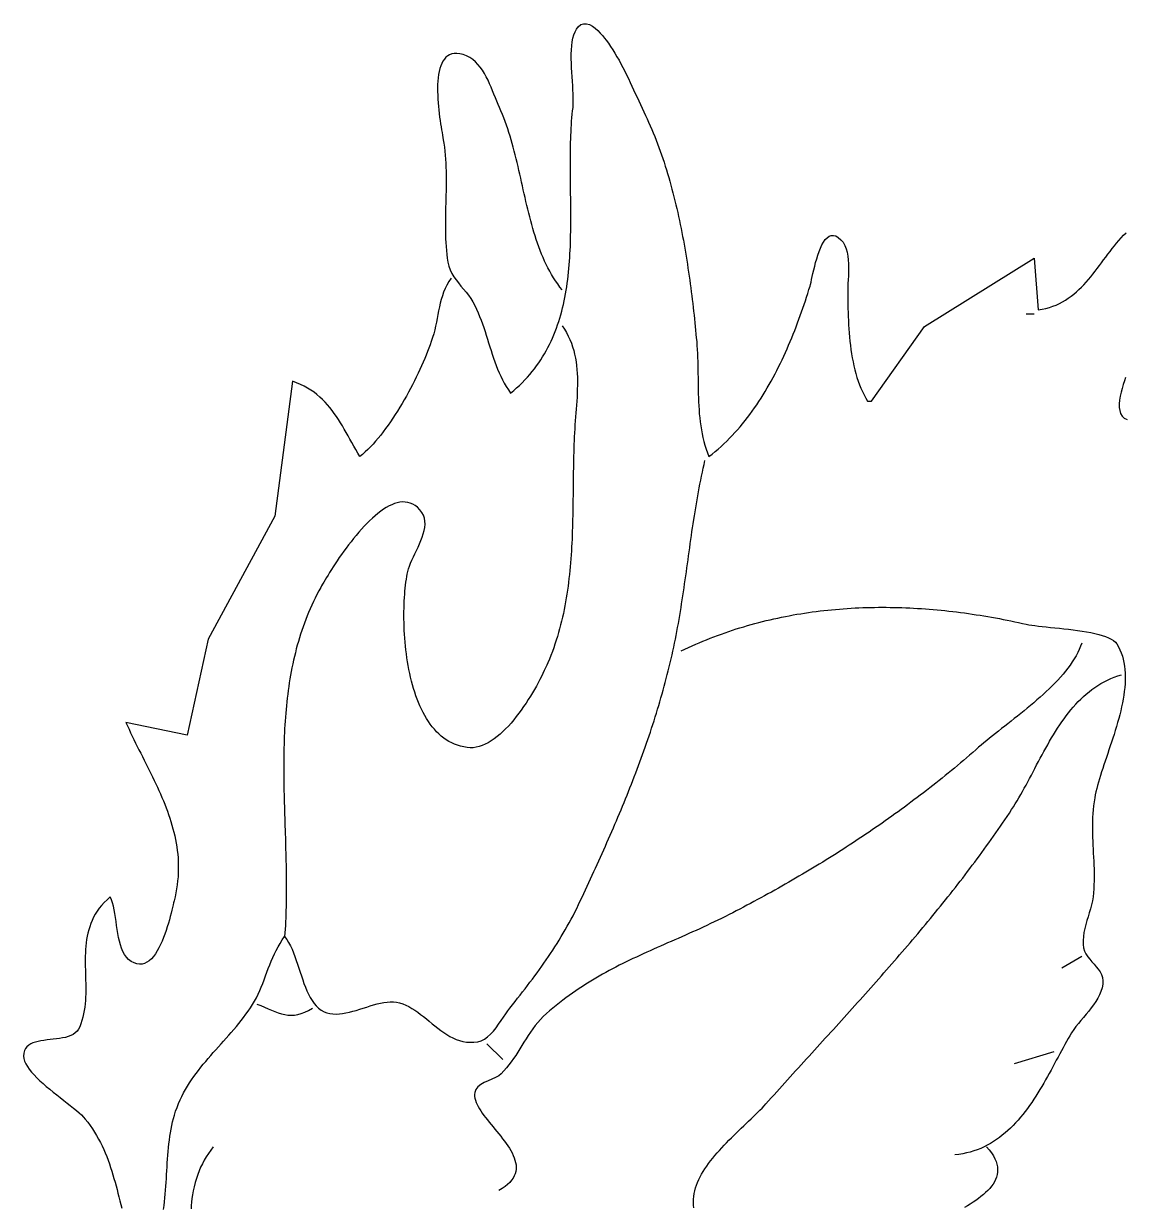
# Model space of a CAD drawing. Header units: millimetres. Extents: x 38 to 1443, y 33 to 1224.
# Drawn here: x 84.7 to 362.5, y 834.2 to 1132.3 of the extents above; entities that cross this region are included whole.
import ezdxf

# ---------------------------------------------------------------- set-up
doc = ezdxf.new("R2010")
doc.units = ezdxf.units.MM
doc.layers.add('0_0_0', color=3, linetype='Continuous')

msp = doc.modelspace()

# ---------------------------------------------------------------- linework, layer by layer
at = {"layer": '0_0_0'}
for points in [[(220.52, 1065.2), (219.94, 1065.95), (219.38, 1066.72), (218.85, 1067.51), (218.34, 1068.3), (217.85, 1069.12), (217.38, 1069.94), (216.93, 1070.78), (216.5, 1071.64), (216.09, 1072.5), (215.7, 1073.37), (215.32, 1074.26), (214.96, 1075.16), (214.62, 1076.06), (214.29, 1076.98), (213.98, 1077.9), (213.67, 1078.84), (213.38, 1079.78), (213.1, 1080.72), (212.83, 1081.67), (212.57, 1082.63), (212.32, 1083.6), (212.07, 1084.56), (211.83, 1085.54), (211.6, 1086.51), (211.37, 1087.49), (211.14, 1088.47), (210.92, 1089.45), (210.7, 1090.44), (210.48, 1091.42), (210.27, 1092.4), (210.05, 1093.39), (209.83, 1094.37), (209.61, 1095.35), (209.39, 1096.33), (209.16, 1097.3), (208.92, 1098.27), (208.69, 1099.24), (208.44, 1100.21), (208.19, 1101.16), (207.93, 1102.12), (207.66, 1103.06), (207.38, 1104), (207.09, 1104.93), (206.79, 1105.86), (206.48, 1106.77), (206.15, 1107.68), (205.81, 1108.58), (205.45, 1109.46), (205.08, 1110.34), (204.69, 1111.2), (204.35, 1111.98), (204, 1112.8), (203.66, 1113.65), (203.32, 1114.52), (202.97, 1115.41), (202.6, 1116.31), (202.22, 1117.2), (201.81, 1118.09), (201.37, 1118.96), (200.91, 1119.8), (200.41, 1120.6), (199.87, 1121.36), (199.28, 1122.07), (198.64, 1122.72), (197.95, 1123.3), (197.21, 1123.8), (196.39, 1124.22), (195.51, 1124.54), (194.71, 1124.73), (193.98, 1124.82), (193.31, 1124.8), (192.69, 1124.69), (192.14, 1124.5), (191.64, 1124.21), (191.19, 1123.85), (190.8, 1123.41), (190.45, 1122.9), (190.15, 1122.33), (189.89, 1121.71), (189.67, 1121.02), (189.49, 1120.29), (189.35, 1119.52), (189.24, 1118.71), (189.16, 1117.87), (189.11, 1117), (189.09, 1116.1), (189.1, 1115.19), (189.12, 1114.27), (189.17, 1113.34), (189.24, 1112.41), (189.31, 1111.49), (189.41, 1110.57), (189.51, 1109.67), (189.62, 1108.79), (189.74, 1107.93), (189.86, 1107.11), (189.98, 1106.32), (190.1, 1105.56), (190.21, 1104.86), (190.32, 1104.2), (190.43, 1103.61), (190.52, 1103.07), (190.6, 1102.6), (190.66, 1102.2), (190.8, 1101.19), (190.92, 1100.19), (191.01, 1099.18), (191.09, 1098.17), (191.15, 1097.16), (191.2, 1096.15), (191.23, 1095.15), (191.25, 1094.14), (191.25, 1093.13), (191.25, 1092.12), (191.24, 1091.11), (191.23, 1090.11), (191.2, 1089.1), (191.18, 1088.1), (191.15, 1087.09), (191.13, 1086.09), (191.1, 1085.09), (191.08, 1084.09), (191.07, 1083.09), (191.06, 1082.09), (191.06, 1081.09), (191.07, 1080.1), (191.09, 1079.1), (191.12, 1078.11), (191.17, 1077.13), (191.23, 1076.14), (191.31, 1075.15), (191.41, 1074.17), (191.53, 1073.19), (191.67, 1072.22), (191.9, 1071.21), (192.24, 1070.27), (192.67, 1069.39), (193.18, 1068.55), (193.74, 1067.75), (194.36, 1066.97), (194.99, 1066.2), (195.64, 1065.44), (196.28, 1064.67), (196.9, 1063.87), (197.48, 1063.05), (197.99, 1062.19), (198.46, 1061.29), (198.9, 1060.38), (199.31, 1059.46), (199.7, 1058.53), (200.06, 1057.59), (200.41, 1056.65), (200.74, 1055.7), (201.06, 1054.74), (201.37, 1053.78), (201.67, 1052.82), (201.97, 1051.86), (202.27, 1050.9), (202.57, 1049.95), (202.88, 1048.99), (203.2, 1048.05), (203.52, 1047.11), (203.87, 1046.18), (204.23, 1045.26), (204.61, 1044.35), (205.02, 1043.45), (205.46, 1042.57), (205.92, 1041.7), (206.42, 1040.85), (206.95, 1040.01), (207.52, 1039.2), (208.29, 1039.84), (209.03, 1040.49), (209.74, 1041.15), (210.43, 1041.83), (211.09, 1042.51), (211.73, 1043.2), (212.35, 1043.91), (212.94, 1044.62), (213.51, 1045.35), (214.06, 1046.08), (214.59, 1046.82), (215.09, 1047.57), (215.58, 1048.34), (216.04, 1049.11), (216.48, 1049.89), (216.91, 1050.67), (217.31, 1051.47), (217.7, 1052.27), (218.06, 1053.08), (218.41, 1053.9), (218.74, 1054.73), (219.06, 1055.56), (219.35, 1056.4), (219.63, 1057.25), (219.9, 1058.1), (220.15, 1058.96), (220.39, 1059.82), (220.61, 1060.69), (220.81, 1061.57), (221.01, 1062.45), (221.19, 1063.34), (221.35, 1064.23), (221.51, 1065.13), (221.65, 1066.03), (221.78, 1066.93), (221.9, 1067.84), (222.01, 1068.76), (222.11, 1069.67), (222.2, 1070.59), (222.29, 1071.52), (222.36, 1072.44), (222.42, 1073.37), (222.48, 1074.3), (222.53, 1075.24), (222.57, 1076.17), (222.6, 1077.11), (222.63, 1078.05), (222.65, 1078.99), (222.67, 1079.93), (222.69, 1080.88), (222.69, 1081.82), (222.7, 1082.77), (222.7, 1083.71), (222.7, 1084.66), (222.69, 1085.6), (222.68, 1086.55), (222.68, 1087.5), (222.67, 1088.44), (222.65, 1089.38), (222.64, 1090.33), (222.63, 1091.27), (222.62, 1092.21), (222.61, 1093.14), (222.6, 1094.08), (222.59, 1095.01), (222.59, 1095.94), (222.58, 1096.87), (222.58, 1097.8), (222.59, 1098.72), (222.59, 1099.64), (222.6, 1100.56), (222.62, 1101.47), (222.64, 1102.38), (222.67, 1103.28), (222.7, 1104.18), (222.74, 1105.08), (222.79, 1105.97), (222.84, 1106.85), (222.9, 1107.73), (222.97, 1108.61), (223.05, 1109.48), (223.14, 1110.34), (223.24, 1111.2), (223.3, 1111.94), (223.32, 1112.76), (223.32, 1113.65), (223.28, 1114.61), (223.23, 1115.63), (223.16, 1116.7), (223.09, 1117.8), (223.01, 1118.92), (222.94, 1120.07), (222.88, 1121.22), (222.83, 1122.37), (222.81, 1123.5), (222.81, 1124.62), (222.85, 1125.7), (222.92, 1126.74), (223.05, 1127.72), (223.22, 1128.65), (223.45, 1129.5), (223.75, 1130.28), (224.11, 1130.96), (224.55, 1131.54), (225.22, 1132.09), (225.92, 1132.33), (226.65, 1132.33), (227.39, 1132.11), (228.12, 1131.72), (228.83, 1131.21), (229.5, 1130.6), (230.13, 1129.96), (230.7, 1129.31), (231.19, 1128.7), (231.59, 1128.18), (232.17, 1127.38), (232.73, 1126.56), (233.28, 1125.72), (233.81, 1124.86), (234.33, 1123.98), (234.84, 1123.09), (235.33, 1122.19), (235.81, 1121.27), (236.28, 1120.35), (236.74, 1119.42), (237.2, 1118.48), (237.64, 1117.54), (238.08, 1116.6), (238.52, 1115.65), (238.95, 1114.71), (239.38, 1113.78), (239.8, 1112.84), (240.22, 1111.92), (240.65, 1111), (241.07, 1110.09), (241.5, 1109.2), (241.91, 1108.33), (242.31, 1107.46), (242.7, 1106.58), (243.09, 1105.69), (243.46, 1104.79), (243.83, 1103.89), (244.19, 1102.98), (244.54, 1102.06), (244.89, 1101.14), (245.23, 1100.21), (245.55, 1099.27), (245.88, 1098.33), (246.19, 1097.39), (246.49, 1096.44), (246.79, 1095.48), (247.09, 1094.52), (247.37, 1093.56), (247.65, 1092.59), (247.92, 1091.61), (248.18, 1090.64), (248.44, 1089.66), (248.69, 1088.67), (248.94, 1087.69), (249.18, 1086.7), (249.41, 1085.71), (249.63, 1084.72), (249.85, 1083.72), (250.07, 1082.72), (250.28, 1081.72), (250.48, 1080.72), (250.68, 1079.72), (250.87, 1078.72), (251.06, 1077.72), (251.24, 1076.72), (251.42, 1075.71), (251.59, 1074.71), (251.75, 1073.71), (251.92, 1072.7), (252.07, 1071.7), (252.23, 1070.7), (252.38, 1069.7), (252.52, 1068.71), (252.66, 1067.71), (252.8, 1066.72), (252.93, 1065.72), (253.06, 1064.73), (253.18, 1063.75), (253.3, 1062.76), (253.42, 1061.78), (253.53, 1060.81), (253.64, 1059.83), (253.75, 1058.86), (253.85, 1057.9), (253.95, 1056.94), (254.05, 1055.98), (254.15, 1055.03), (254.24, 1054.08), (254.33, 1053.14), (254.42, 1052.2), (254.5, 1051.21), (254.57, 1050.22), (254.62, 1049.22), (254.67, 1048.21), (254.7, 1047.2), (254.72, 1046.19), (254.74, 1045.17), (254.75, 1044.15), (254.77, 1043.13), (254.78, 1042.11), (254.79, 1041.08), (254.81, 1040.06), (254.83, 1039.04), (254.86, 1038.01), (254.9, 1036.99), (254.95, 1035.98), (255.02, 1034.96), (255.09, 1033.95), (255.19, 1032.94), (255.31, 1031.93), (255.44, 1030.94), (255.6, 1029.94), (255.79, 1028.96), (256, 1027.98), (256.24, 1027), (256.51, 1026.04), (256.81, 1025.08), (257.15, 1024.14), (257.52, 1023.2), (258.3, 1023.82), (259.07, 1024.45), (259.82, 1025.09), (260.56, 1025.75), (261.29, 1026.42), (262, 1027.11), (262.7, 1027.81), (263.38, 1028.52), (264.06, 1029.24), (264.72, 1029.98), (265.37, 1030.73), (266, 1031.49), (266.62, 1032.26), (267.24, 1033.04), (267.84, 1033.84), (268.42, 1034.64), (269, 1035.45), (269.56, 1036.27), (270.12, 1037.1), (270.66, 1037.94), (271.19, 1038.79), (271.72, 1039.64), (272.23, 1040.51), (272.73, 1041.38), (273.22, 1042.25), (273.7, 1043.13), (274.17, 1044.02), (274.63, 1044.92), (275.08, 1045.82), (275.53, 1046.72), (275.96, 1047.63), (276.39, 1048.54), (276.8, 1049.46), (277.21, 1050.38), (277.61, 1051.3), (278, 1052.23), (278.39, 1053.16), (278.76, 1054.09), (279.13, 1055.02), (279.49, 1055.95), (279.84, 1056.89), (280.19, 1057.82), (280.53, 1058.76), (280.86, 1059.69), (281.19, 1060.63), (281.51, 1061.56), (281.82, 1062.49), (282.13, 1063.42), (282.43, 1064.35), (282.73, 1065.28), (283.02, 1066.2), (283.13, 1066.62), (283.26, 1067.16), (283.41, 1067.82), (283.57, 1068.56), (283.75, 1069.39), (283.95, 1070.27), (284.18, 1071.19), (284.42, 1072.13), (284.69, 1073.08), (284.98, 1074.01), (285.3, 1074.92), (285.64, 1075.77), (286.01, 1076.57), (286.41, 1077.28), (286.85, 1077.89), (287.31, 1078.38), (287.8, 1078.73), (288.33, 1078.93), (288.9, 1078.97), (289.5, 1078.81), (290.13, 1078.45), (290.78, 1077.88), (291.32, 1077.21), (291.75, 1076.45), (292.08, 1075.61), (292.33, 1074.71), (292.51, 1073.76), (292.62, 1072.77), (292.69, 1071.76), (292.71, 1070.74), (292.69, 1069.73), (292.66, 1068.73), (292.62, 1067.77), (292.57, 1066.85), (292.54, 1065.99), (292.52, 1065.2), (292.53, 1064.31), (292.53, 1063.39), (292.54, 1062.45), (292.55, 1061.49), (292.57, 1060.51), (292.6, 1059.51), (292.63, 1058.5), (292.68, 1057.48), (292.73, 1056.45), (292.79, 1055.41), (292.87, 1054.37), (292.96, 1053.32), (293.07, 1052.27), (293.19, 1051.22), (293.32, 1050.18), (293.48, 1049.14), (293.65, 1048.11), (293.84, 1047.09), (294.05, 1046.09), (294.29, 1045.1), (294.54, 1044.12), (294.82, 1043.17), (295.13, 1042.23), (295.46, 1041.32), (295.81, 1040.44), (296.2, 1039.58), (296.61, 1038.75), (297.05, 1037.96), (297.52, 1037.2), (298.52, 1037.2), (311.9, 1055.98), (339.52, 1073.2), (340.52, 1060.2), (341.5, 1060.35), (342.44, 1060.55), (343.35, 1060.79), (344.22, 1061.08), (345.06, 1061.41), (345.87, 1061.78), (346.65, 1062.19), (347.4, 1062.63), (348.12, 1063.1), (348.83, 1063.61), (349.5, 1064.14), (350.16, 1064.71), (350.8, 1065.29), (351.42, 1065.9), (352.03, 1066.53), (352.62, 1067.18), (353.2, 1067.85), (353.76, 1068.53), (354.32, 1069.22), (354.87, 1069.92), (355.42, 1070.63), (355.95, 1071.34), (356.49, 1072.06), (357.03, 1072.78), (357.56, 1073.5), (358.1, 1074.22), (358.64, 1074.93), (359.19, 1075.63), (359.74, 1076.33), (360.3, 1077.01), (360.87, 1077.69), (361.46, 1078.34), (362.06, 1078.98), (362.67, 1079.6)], [(192.52, 1068.2), (191.94, 1067.33), (191.44, 1066.45), (191, 1065.56), (190.63, 1064.65), (190.3, 1063.73), (190.02, 1062.81), (189.77, 1061.87), (189.55, 1060.92), (189.35, 1059.97), (189.16, 1059.01), (188.98, 1058.05), (188.79, 1057.08), (188.59, 1056.11), (188.38, 1055.14), (188.13, 1054.16), (187.85, 1053.18), (187.52, 1052.2), (187.23, 1051.38), (186.91, 1050.54), (186.57, 1049.68), (186.21, 1048.8), (185.84, 1047.9), (185.45, 1046.99), (185.04, 1046.06), (184.61, 1045.13), (184.17, 1044.19), (183.72, 1043.24), (183.24, 1042.28), (182.76, 1041.33), (182.26, 1040.37), (181.74, 1039.41), (181.22, 1038.45), (180.68, 1037.5), (180.13, 1036.55), (179.57, 1035.62), (179, 1034.69), (178.42, 1033.77), (177.82, 1032.87), (177.22, 1031.98), (176.62, 1031.11), (176, 1030.26), (175.38, 1029.43), (174.75, 1028.62), (174.11, 1027.84), (173.47, 1027.08), (172.82, 1026.35), (172.17, 1025.65), (171.51, 1024.99), (170.85, 1024.36), (170.19, 1023.76), (169.52, 1023.2), (169, 1024.08), (168.49, 1024.96), (167.99, 1025.84), (167.5, 1026.71), (167.01, 1027.57), (166.53, 1028.43), (166.05, 1029.28), (165.57, 1030.11), (165.09, 1030.94), (164.6, 1031.75), (164.09, 1032.54), (163.58, 1033.32), (163.05, 1034.08), (162.5, 1034.83), (161.93, 1035.55), (161.34, 1036.25), (160.72, 1036.93), (160.08, 1037.59), (159.4, 1038.22), (158.69, 1038.83), (157.94, 1039.4), (157.15, 1039.95), (156.32, 1040.47), (155.45, 1040.95), (154.52, 1041.4), (153.55, 1041.82), (152.52, 1042.2), (148.08, 1008.2), (131.29, 977.2), (125.96, 952.94), (110.52, 956.2), (110.91, 955.32), (111.31, 954.45), (111.71, 953.58), (112.12, 952.72), (112.54, 951.85), (112.96, 950.99), (113.38, 950.13), (113.81, 949.27), (114.24, 948.41), (114.67, 947.56), (115.1, 946.71), (115.53, 945.85), (115.95, 945), (116.38, 944.15), (116.8, 943.29), (117.22, 942.44), (117.63, 941.59), (118.04, 940.73), (118.44, 939.87), (118.83, 939.02), (119.21, 938.16), (119.59, 937.3), (119.95, 936.43), (120.3, 935.57), (120.64, 934.7), (120.97, 933.82), (121.28, 932.95), (121.58, 932.07), (121.86, 931.18), (122.13, 930.29), (122.38, 929.4), (122.61, 928.5), (122.82, 927.6), (123.02, 926.69), (123.19, 925.78), (123.34, 924.86), (123.46, 923.93), (123.57, 923), (123.65, 922.06), (123.7, 921.12), (123.73, 920.16), (123.73, 919.2), (123.7, 918.23), (123.65, 917.25), (123.56, 916.27), (123.45, 915.27), (123.3, 914.27), (123.12, 913.26), (122.91, 912.23), (122.66, 911.2), (122.55, 910.74), (122.42, 910.2), (122.27, 909.57), (122.1, 908.87), (121.91, 908.11), (121.7, 907.3), (121.47, 906.45), (121.22, 905.57), (120.95, 904.67), (120.65, 903.75), (120.34, 902.84), (120, 901.93), (119.64, 901.04), (119.25, 900.18), (118.84, 899.35), (118.4, 898.57), (117.94, 897.85), (117.45, 897.2), (116.94, 896.62), (116.4, 896.13), (115.83, 895.74), (115.24, 895.45), (114.62, 895.28), (113.97, 895.23), (113.29, 895.32), (112.58, 895.56), (111.84, 895.95), (111.19, 896.44), (110.64, 897.02), (110.16, 897.69), (109.75, 898.44), (109.4, 899.26), (109.11, 900.13), (108.87, 901.05), (108.66, 902.01), (108.48, 903), (108.32, 904.01), (108.18, 905.02), (108.04, 906.03), (107.9, 907.03), (107.74, 908.01), (107.57, 908.95), (107.37, 909.85), (107.13, 910.7), (106.86, 911.49), (106.52, 912.2), (105.75, 911.5), (105.04, 910.79), (104.39, 910.06), (103.8, 909.33), (103.27, 908.58), (102.8, 907.82), (102.37, 907.06), (101.99, 906.28), (101.66, 905.49), (101.38, 904.7), (101.13, 903.9), (100.92, 903.09), (100.75, 902.27), (100.61, 901.45), (100.49, 900.62), (100.41, 899.78), (100.34, 898.95), (100.3, 898.1), (100.28, 897.25), (100.27, 896.4), (100.27, 895.55), (100.28, 894.69), (100.3, 893.84), (100.32, 892.98), (100.34, 892.11), (100.36, 891.25), (100.38, 890.39), (100.39, 889.53), (100.39, 888.67), (100.37, 887.81), (100.34, 886.96), (100.29, 886.11), (100.22, 885.25), (100.12, 884.41), (100, 883.57), (99.85, 882.73), (99.66, 881.89), (99.44, 881.07), (99.18, 880.24), (98.88, 879.43), (98.58, 878.84), (98.19, 878.33), (97.73, 877.9), (97.19, 877.54), (96.6, 877.24), (95.95, 877), (95.25, 876.8), (94.52, 876.64), (93.76, 876.51), (92.99, 876.4), (92.2, 876.31), (91.41, 876.23), (90.62, 876.14), (89.85, 876.04), (89.1, 875.93), (88.39, 875.79), (87.71, 875.62), (87.08, 875.4), (86.51, 875.14), (86, 874.82), (85.57, 874.44), (85.21, 873.98), (84.95, 873.45), (84.79, 872.82), (84.73, 872.1), (84.79, 871.46), (84.98, 870.8), (85.27, 870.13), (85.66, 869.44), (86.15, 868.75), (86.71, 868.04), (87.35, 867.32), (88.06, 866.6), (88.81, 865.88), (89.61, 865.15), (90.45, 864.43), (91.31, 863.71), (92.19, 863), (93.08, 862.29), (93.96, 861.6), (94.83, 860.92), (95.68, 860.25), (96.5, 859.6), (97.28, 858.97), (98.02, 858.37), (98.69, 857.78), (99.29, 857.23), (99.82, 856.7), (100.26, 856.2), (100.9, 855.39), (101.51, 854.57), (102.09, 853.73), (102.63, 852.89), (103.14, 852.04), (103.63, 851.17), (104.09, 850.3), (104.52, 849.42), (104.93, 848.54), (105.31, 847.65), (105.68, 846.75), (106.02, 845.84), (106.35, 844.93), (106.66, 844.02), (106.96, 843.09), (107.24, 842.17), (107.51, 841.24), (107.77, 840.31), (108.03, 839.38), (108.27, 838.44), (108.51, 837.51), (108.75, 836.57), (108.98, 835.63), (109.21, 834.69), (109.45, 833.75)], [(337.52, 1059.2), (339.52, 1059.2)], [(220.52, 1056.2), (221.09, 1055.35), (221.6, 1054.48), (222.06, 1053.59), (222.47, 1052.7), (222.83, 1051.79), (223.15, 1050.87), (223.42, 1049.94), (223.65, 1049), (223.85, 1048.05), (224.01, 1047.09), (224.13, 1046.13), (224.23, 1045.16), (224.29, 1044.18), (224.34, 1043.19), (224.35, 1042.2), (224.35, 1041.21), (224.33, 1040.21), (224.3, 1039.21), (224.25, 1038.21), (224.19, 1037.2), (224.12, 1036.2), (224.04, 1035.19), (223.97, 1034.19), (223.89, 1033.19), (223.81, 1032.19), (223.74, 1031.19), (223.67, 1030.19), (223.62, 1029.2), (223.57, 1028.22), (223.53, 1027.23), (223.49, 1026.25), (223.45, 1025.26), (223.42, 1024.28), (223.4, 1023.29), (223.37, 1022.3), (223.35, 1021.31), (223.34, 1020.31), (223.32, 1019.32), (223.31, 1018.33), (223.29, 1017.34), (223.28, 1016.34), (223.27, 1015.35), (223.26, 1014.35), (223.25, 1013.36), (223.23, 1012.36), (223.22, 1011.36), (223.21, 1010.37), (223.19, 1009.37), (223.17, 1008.38), (223.15, 1007.38), (223.12, 1006.38), (223.1, 1005.39), (223.06, 1004.39), (223.03, 1003.4), (222.99, 1002.4), (222.94, 1001.41), (222.89, 1000.41), (222.83, 999.42), (222.77, 998.43), (222.7, 997.44), (222.62, 996.44), (222.54, 995.45), (222.44, 994.46), (222.34, 993.48), (222.23, 992.49), (222.12, 991.5), (221.99, 990.52), (221.85, 989.54), (221.71, 988.55), (221.55, 987.57), (221.38, 986.6), (221.2, 985.62), (221.01, 984.64), (220.81, 983.67), (220.59, 982.7), (220.36, 981.73), (220.12, 980.76), (219.87, 979.79), (219.6, 978.83), (219.31, 977.87), (219.01, 976.91), (218.7, 975.95), (218.37, 975), (218.03, 974.04), (217.66, 973.09), (217.29, 972.15), (216.89, 971.2), (216.63, 970.6), (216.34, 969.96), (216.01, 969.27), (215.66, 968.55), (215.29, 967.79), (214.88, 967.01), (214.45, 966.2), (214, 965.37), (213.52, 964.52), (213.02, 963.67), (212.49, 962.8), (211.95, 961.93), (211.39, 961.05), (210.8, 960.19), (210.2, 959.32), (209.58, 958.48), (208.95, 957.64), (208.29, 956.83), (207.63, 956.04), (206.95, 955.28), (206.26, 954.55), (205.55, 953.86), (204.84, 953.21), (204.11, 952.6), (203.38, 952.04), (202.64, 951.53), (201.89, 951.08), (201.13, 950.69), (200.37, 950.37), (199.61, 950.11), (198.84, 949.93), (198.07, 949.82), (197.3, 949.8), (196.52, 949.86), (195.7, 950), (194.9, 950.18), (194.13, 950.42), (193.38, 950.7), (192.66, 951.03), (191.96, 951.4), (191.29, 951.81), (190.64, 952.26), (190.02, 952.76), (189.42, 953.28), (188.85, 953.85), (188.29, 954.45), (187.76, 955.08), (187.26, 955.75), (186.77, 956.45), (186.3, 957.17), (185.86, 957.92), (185.44, 958.7), (185.04, 959.5), (184.65, 960.33), (184.29, 961.17), (183.95, 962.04), (183.63, 962.92), (183.32, 963.83), (183.04, 964.74), (182.77, 965.68), (182.52, 966.62), (182.28, 967.58), (182.07, 968.54), (181.87, 969.52), (181.68, 970.5), (181.52, 971.48), (181.36, 972.47), (181.23, 973.47), (181.1, 974.46), (181, 975.45), (180.9, 976.44), (180.82, 977.43), (180.76, 978.41), (180.7, 979.39), (180.66, 980.36), (180.64, 981.32), (180.62, 982.27), (180.62, 983.2), (180.62, 984.12), (180.64, 985.03), (180.67, 985.92), (180.71, 986.79), (180.76, 987.65), (180.81, 988.48), (180.88, 989.29), (180.96, 990.07), (181.04, 990.83), (181.13, 991.57), (181.23, 992.27), (181.34, 992.95), (181.46, 993.59), (181.58, 994.2), (181.76, 994.89), (182, 995.6), (182.29, 996.35), (182.63, 997.12), (182.99, 997.9), (183.38, 998.71), (183.78, 999.53), (184.17, 1000.36), (184.55, 1001.19), (184.91, 1002.03), (185.23, 1002.87), (185.5, 1003.7), (185.72, 1004.53), (185.86, 1005.34), (185.93, 1006.14), (185.9, 1006.92), (185.77, 1007.68), (185.53, 1008.42), (185.16, 1009.13), (184.66, 1009.8), (184.01, 1010.44), (183.42, 1010.89), (182.82, 1011.23), (182.2, 1011.49), (181.57, 1011.66), (180.93, 1011.75), (180.27, 1011.76), (179.61, 1011.7), (178.93, 1011.56), (178.25, 1011.35), (177.56, 1011.08), (176.86, 1010.75), (176.16, 1010.36), (175.46, 1009.92), (174.75, 1009.43), (174.05, 1008.89), (173.35, 1008.3), (172.65, 1007.68), (171.95, 1007.03), (171.25, 1006.34), (170.57, 1005.62), (169.89, 1004.88), (169.22, 1004.12), (168.56, 1003.35), (167.91, 1002.56), (167.27, 1001.75), (166.65, 1000.95), (166.04, 1000.14), (165.45, 999.33), (164.88, 998.53), (164.32, 997.73), (163.79, 996.95), (163.27, 996.18), (162.78, 995.44), (162.32, 994.71), (161.88, 994.02), (161.47, 993.35), (161.08, 992.72), (160.72, 992.13), (160.4, 991.57), (160.1, 991.07), (159.84, 990.61), (159.62, 990.2), (159.14, 989.32), (158.67, 988.43), (158.23, 987.53), (157.79, 986.64), (157.38, 985.74), (156.98, 984.84), (156.59, 983.93), (156.22, 983.02), (155.86, 982.11), (155.52, 981.19), (155.19, 980.28), (154.87, 979.35), (154.57, 978.43), (154.28, 977.5), (154, 976.57), (153.73, 975.64), (153.48, 974.71), (153.24, 973.77), (153.01, 972.83), (152.79, 971.88), (152.59, 970.94), (152.39, 969.99), (152.21, 969.04), (152.03, 968.09), (151.87, 967.14), (151.71, 966.18), (151.57, 965.23), (151.43, 964.27), (151.31, 963.31), (151.19, 962.34), (151.08, 961.38), (150.98, 960.41), (150.89, 959.45), (150.8, 958.48), (150.73, 957.51), (150.66, 956.53), (150.59, 955.56), (150.54, 954.59), (150.49, 953.61), (150.45, 952.64), (150.41, 951.66), (150.38, 950.68), (150.35, 949.7), (150.33, 948.72), (150.32, 947.74), (150.31, 946.76), (150.3, 945.78), (150.3, 944.8), (150.3, 943.82), (150.31, 942.84), (150.32, 941.85), (150.33, 940.87), (150.35, 939.89), (150.37, 938.91), (150.39, 937.92), (150.41, 936.94), (150.44, 935.96), (150.46, 934.97), (150.49, 933.99), (150.52, 933.01), (150.55, 932.03), (150.58, 931.05), (150.61, 930.07), (150.64, 929.09), (150.67, 928.11), (150.71, 927.13), (150.74, 926.15), (150.76, 925.18), (150.79, 924.2), (150.82, 923.23), (150.84, 922.26), (150.87, 921.28), (150.89, 920.31), (150.91, 919.34), (150.92, 918.38), (150.94, 917.41), (150.94, 916.44), (150.95, 915.48), (150.95, 914.52), (150.95, 913.56), (150.94, 912.6), (150.93, 911.64), (150.92, 910.69), (150.9, 909.74), (150.87, 908.79), (150.84, 907.84), (150.8, 906.89), (150.76, 905.95), (150.71, 905.01), (150.66, 904.07), (150.59, 903.13), (150.52, 902.2)], [(362.58, 1043.14), (362.29, 1042.28), (361.99, 1041.35), (361.7, 1040.39), (361.43, 1039.41), (361.21, 1038.42), (361.05, 1037.45), (360.96, 1036.51), (360.97, 1035.61), (361.08, 1034.79), (361.32, 1034.05), (361.7, 1033.42), (362.24, 1032.91), (362.96, 1032.54)], [(120.03, 833.43), (120.15, 834.38), (120.26, 835.35), (120.35, 836.31), (120.44, 837.29), (120.51, 838.27), (120.58, 839.25), (120.65, 840.23), (120.71, 841.22), (120.77, 842.2), (120.82, 843.19), (120.88, 844.17), (120.95, 845.15), (121.01, 846.12), (121.09, 847.1), (121.17, 848.06), (121.26, 849.02), (121.36, 849.97), (121.47, 850.92), (121.6, 851.85), (121.74, 852.77), (121.9, 853.69), (122.07, 854.59), (122.27, 855.47), (122.49, 856.34), (122.73, 857.2), (123.05, 858.19), (123.4, 859.15), (123.77, 860.09), (124.17, 861.01), (124.6, 861.91), (125.06, 862.79), (125.53, 863.65), (126.03, 864.49), (126.55, 865.32), (127.09, 866.13), (127.64, 866.92), (128.21, 867.71), (128.8, 868.48), (129.4, 869.25), (130.01, 870), (130.63, 870.75), (131.26, 871.49), (131.9, 872.23), (132.54, 872.96), (133.19, 873.69), (133.84, 874.41), (134.49, 875.14), (135.14, 875.87), (135.79, 876.59), (136.44, 877.33), (137.09, 878.06), (137.72, 878.8), (138.36, 879.55), (138.98, 880.31), (139.59, 881.07), (140.2, 881.84), (140.79, 882.63), (141.36, 883.43), (141.92, 884.24), (142.46, 885.07), (142.95, 885.92), (143.41, 886.79), (143.84, 887.68), (144.25, 888.58), (144.63, 889.49), (145, 890.41), (145.36, 891.33), (145.72, 892.27), (146.07, 893.2), (146.42, 894.13), (146.79, 895.06), (147.16, 895.99), (147.55, 896.92), (147.97, 897.83), (148.41, 898.73), (148.88, 899.62), (149.38, 900.5), (149.93, 901.36), (150.52, 902.2), (151.05, 901.48), (151.54, 900.7), (151.98, 899.87), (152.4, 899), (152.78, 898.1), (153.14, 897.16), (153.48, 896.2), (153.81, 895.23), (154.12, 894.25), (154.44, 893.26), (154.76, 892.28), (155.08, 891.31), (155.41, 890.35), (155.76, 889.42), (156.14, 888.52), (156.54, 887.66), (156.97, 886.84), (157.44, 886.07), (157.95, 885.36), (158.5, 884.72), (159.11, 884.14), (159.78, 883.65), (160.47, 883.27), (161.2, 882.99), (161.95, 882.8), (162.72, 882.69), (163.51, 882.66), (164.33, 882.7), (165.15, 882.8), (166, 882.95), (166.85, 883.14), (167.72, 883.36), (168.59, 883.61), (169.46, 883.88), (170.34, 884.16), (171.22, 884.44), (172.1, 884.71), (172.97, 884.97), (173.84, 885.21), (174.69, 885.41), (175.54, 885.57), (176.37, 885.69), (177.18, 885.75), (177.98, 885.74), (178.75, 885.67), (179.51, 885.51), (180.31, 885.25), (181.1, 884.93), (181.87, 884.55), (182.63, 884.11), (183.37, 883.64), (184.11, 883.12), (184.83, 882.58), (185.55, 882.02), (186.27, 881.44), (186.99, 880.85), (187.7, 880.25), (188.43, 879.67), (189.16, 879.09), (189.89, 878.54), (190.64, 878.01), (191.41, 877.51), (192.18, 877.05), (192.98, 876.65), (193.8, 876.29), (194.64, 876), (195.5, 875.77), (196.4, 875.62), (197.32, 875.55), (198.27, 875.58), (199.26, 875.69), (200.11, 875.93), (200.92, 876.35), (201.7, 876.91), (202.44, 877.6), (203.16, 878.38), (203.84, 879.23), (204.49, 880.11), (205.11, 881.01), (205.71, 881.9), (206.27, 882.74), (206.81, 883.52), (207.33, 884.2), (207.98, 885.02), (208.63, 885.83), (209.27, 886.65), (209.91, 887.45), (210.54, 888.26), (211.16, 889.07), (211.78, 889.87), (212.39, 890.68), (213, 891.48), (213.6, 892.29), (214.19, 893.09), (214.77, 893.9), (215.35, 894.71), (215.92, 895.52), (216.49, 896.34), (217.05, 897.16), (217.6, 897.98), (218.15, 898.81), (218.69, 899.65), (219.22, 900.49), (219.74, 901.33), (220.26, 902.19), (220.78, 903.05), (221.28, 903.91), (221.78, 904.79), (222.27, 905.68), (222.76, 906.57), (223.24, 907.47), (223.71, 908.39), (224.17, 909.31), (224.63, 910.25), (225.08, 911.2), (225.51, 912.12), (225.95, 913.05), (226.37, 913.97), (226.8, 914.89), (227.23, 915.81), (227.65, 916.73), (228.08, 917.65), (228.5, 918.57), (228.92, 919.48), (229.34, 920.4), (229.75, 921.32), (230.17, 922.24), (230.58, 923.16), (230.99, 924.07), (231.4, 924.99), (231.8, 925.91), (232.21, 926.83), (232.61, 927.74), (233.01, 928.66), (233.41, 929.58), (233.8, 930.5), (234.19, 931.42), (234.58, 932.34), (234.97, 933.26), (235.36, 934.18), (235.74, 935.1), (236.12, 936.03), (236.49, 936.95), (236.87, 937.87), (237.24, 938.8), (237.61, 939.72), (237.97, 940.65), (238.33, 941.58), (238.69, 942.51), (239.05, 943.44), (239.4, 944.37), (239.75, 945.3), (240.1, 946.24), (240.44, 947.17), (240.78, 948.11), (241.11, 949.05), (241.45, 949.99), (241.77, 950.93), (242.1, 951.88), (242.42, 952.82), (242.74, 953.77), (243.05, 954.72), (243.36, 955.67), (243.67, 956.62), (243.97, 957.58), (244.27, 958.54), (244.56, 959.5), (244.85, 960.46), (245.13, 961.42), (245.42, 962.39), (245.69, 963.36), (245.96, 964.33), (246.23, 965.31), (246.5, 966.28), (246.75, 967.26), (247.01, 968.25), (247.26, 969.23), (247.5, 970.22), (247.74, 971.21), (247.98, 972.2), (248.21, 973.2), (248.43, 974.18), (248.64, 975.17), (248.85, 976.15), (249.05, 977.14), (249.25, 978.13), (249.43, 979.13), (249.62, 980.12), (249.8, 981.12), (249.97, 982.11), (250.14, 983.11), (250.31, 984.12), (250.47, 985.12), (250.63, 986.12), (250.79, 987.13), (250.94, 988.13), (251.09, 989.14), (251.24, 990.14), (251.39, 991.15), (251.53, 992.16), (251.68, 993.17), (251.82, 994.18), (251.96, 995.19), (252.1, 996.2), (252.24, 997.21), (252.38, 998.22), (252.52, 999.23), (252.66, 1000.24), (252.8, 1001.25), (252.95, 1002.26), (253.09, 1003.27), (253.24, 1004.28), (253.39, 1005.28), (253.54, 1006.29), (253.69, 1007.3), (253.85, 1008.3), (254.01, 1009.3), (254.17, 1010.31), (254.34, 1011.31), (254.51, 1012.31), (254.69, 1013.3), (254.87, 1014.3), (255.06, 1015.3), (255.25, 1016.29), (255.45, 1017.28), (255.65, 1018.27), (255.86, 1019.25), (256.07, 1020.24), (256.29, 1021.22), (256.52, 1022.2)], [(250.52, 974.2), (251.43, 974.64), (252.34, 975.06), (253.25, 975.48), (254.17, 975.88), (255.08, 976.28), (256, 976.67), (256.93, 977.04), (257.85, 977.41), (258.78, 977.77), (259.71, 978.12), (260.64, 978.46), (261.57, 978.79), (262.51, 979.12), (263.45, 979.43), (264.39, 979.74), (265.33, 980.03), (266.28, 980.32), (267.22, 980.6), (268.17, 980.87), (269.12, 981.13), (270.08, 981.38), (271.03, 981.62), (271.98, 981.86), (272.94, 982.09), (273.9, 982.3), (274.86, 982.51), (275.82, 982.71), (276.79, 982.91), (277.75, 983.09), (278.72, 983.27), (279.69, 983.44), (280.66, 983.6), (281.63, 983.75), (282.6, 983.9), (283.57, 984.03), (284.55, 984.16), (285.52, 984.29), (286.5, 984.4), (287.48, 984.5), (288.45, 984.6), (289.43, 984.69), (290.41, 984.78), (291.39, 984.85), (292.38, 984.92), (293.36, 984.98), (294.34, 985.04), (295.32, 985.08), (296.31, 985.12), (297.29, 985.15), (298.28, 985.18), (299.26, 985.2), (300.25, 985.21), (301.23, 985.21), (302.22, 985.21), (303.21, 985.2), (304.19, 985.18), (305.18, 985.16), (306.17, 985.13), (307.16, 985.09), (308.14, 985.05), (309.13, 985), (310.12, 984.94), (311.1, 984.88), (312.09, 984.81), (313.08, 984.73), (314.06, 984.65), (315.05, 984.56), (316.03, 984.47), (317.02, 984.37), (318, 984.26), (318.99, 984.15), (319.97, 984.03), (320.95, 983.91), (321.94, 983.78), (322.92, 983.64), (323.9, 983.5), (324.88, 983.35), (325.86, 983.2), (326.84, 983.04), (327.81, 982.88), (328.79, 982.71), (329.76, 982.53), (330.74, 982.35), (331.71, 982.17), (332.68, 981.98), (333.65, 981.78), (334.62, 981.58), (335.59, 981.37), (336.56, 981.16), (337.52, 980.95), (338.17, 980.82), (338.9, 980.69), (339.72, 980.58), (340.61, 980.47), (341.57, 980.36), (342.58, 980.25), (343.64, 980.14), (344.74, 980.03), (345.86, 979.92), (347.01, 979.8), (348.16, 979.67), (349.32, 979.53), (350.47, 979.38), (351.6, 979.21), (352.7, 979.03), (353.78, 978.83), (354.8, 978.61), (355.78, 978.38), (356.69, 978.11), (357.53, 977.83), (358.29, 977.52), (358.96, 977.18), (359.53, 976.81), (360, 976.4), (360.35, 975.97), (360.77, 975.24), (361.15, 974.49), (361.47, 973.71), (361.75, 972.92), (361.98, 972.1), (362.16, 971.26), (362.3, 970.41), (362.4, 969.53), (362.46, 968.64), (362.48, 967.74), (362.47, 966.82), (362.43, 965.89), (362.35, 964.95), (362.24, 964), (362.11, 963.03), (361.95, 962.07), (361.76, 961.09), (361.56, 960.11), (361.33, 959.12), (361.08, 958.13), (360.82, 957.14), (360.55, 956.15), (360.26, 955.16), (359.96, 954.17), (359.65, 953.18), (359.34, 952.2), (359.02, 951.22), (358.7, 950.25), (358.37, 949.28), (358.05, 948.33), (357.73, 947.38), (357.41, 946.44), (357.1, 945.52), (356.8, 944.61), (356.51, 943.71), (356.23, 942.83), (355.97, 941.97), (355.72, 941.12), (355.49, 940.29), (355.28, 939.49), (355.09, 938.7), (354.92, 937.94), (354.78, 937.2), (354.62, 936.2), (354.49, 935.19), (354.39, 934.19), (354.31, 933.19), (354.26, 932.19), (354.23, 931.2), (354.21, 930.2), (354.22, 929.2), (354.23, 928.21), (354.26, 927.21), (354.3, 926.22), (354.34, 925.22), (354.39, 924.23), (354.43, 923.23), (354.48, 922.23), (354.53, 921.24), (354.57, 920.24), (354.6, 919.24), (354.62, 918.24), (354.62, 917.23), (354.61, 916.23), (354.59, 915.22), (354.54, 914.21), (354.47, 913.2), (354.36, 912.19), (354.18, 911.19), (353.94, 910.2), (353.68, 909.2), (353.39, 908.21), (353.09, 907.22), (352.79, 906.23), (352.51, 905.24), (352.26, 904.24), (352.06, 903.25), (351.91, 902.24), (351.83, 901.23), (351.84, 900.22), (351.97, 899.35), (352.22, 898.56), (352.58, 897.82), (353.03, 897.13), (353.54, 896.48), (354.08, 895.85), (354.63, 895.23), (355.17, 894.61), (355.67, 893.98), (356.12, 893.32), (356.47, 892.62), (356.72, 891.87), (356.84, 891.07), (356.8, 890.18), (356.63, 889.27), (356.35, 888.39), (355.99, 887.52), (355.56, 886.67), (355.06, 885.84), (354.5, 885.01), (353.91, 884.21), (353.28, 883.41), (352.63, 882.62), (351.97, 881.84), (351.32, 881.06), (350.68, 880.29), (350.06, 879.52), (349.48, 878.75), (348.95, 877.98), (348.47, 877.2), (348.06, 876.47), (347.64, 875.72), (347.22, 874.97), (346.81, 874.19), (346.39, 873.41), (345.96, 872.62), (345.54, 871.82), (345.1, 871.01), (344.67, 870.2), (344.23, 869.38), (343.78, 868.56), (343.33, 867.73), (342.87, 866.91), (342.41, 866.08), (341.93, 865.26), (341.45, 864.44), (340.96, 863.62), (340.46, 862.81), (339.95, 862), (339.43, 861.21), (338.9, 860.42), (338.36, 859.64), (337.8, 858.87), (337.23, 858.12), (336.65, 857.38), (336.06, 856.66), (335.45, 855.95), (334.83, 855.26), (334.19, 854.59), (333.54, 853.94), (332.87, 853.31), (332.18, 852.7), (331.48, 852.12), (330.76, 851.56), (330.02, 851.03), (329.26, 850.53), (328.48, 850.06), (327.69, 849.61), (326.87, 849.2), (326.03, 848.82), (325.17, 848.48), (324.29, 848.17), (323.38, 847.9), (322.45, 847.66), (321.5, 847.47), (320.52, 847.31), (319.52, 847.2)], [(351.52, 976.2), (351.23, 975.39), (350.88, 974.59), (350.5, 973.79), (350.07, 973), (349.61, 972.21), (349.11, 971.43), (348.58, 970.66), (348.02, 969.89), (347.42, 969.13), (346.8, 968.37), (346.15, 967.62), (345.47, 966.88), (344.78, 966.14), (344.06, 965.41), (343.32, 964.68), (342.57, 963.96), (341.8, 963.25), (341.02, 962.55), (340.22, 961.85), (339.42, 961.16), (338.61, 960.47), (337.79, 959.79), (336.97, 959.12), (336.15, 958.46), (335.33, 957.8), (334.51, 957.15), (333.69, 956.51), (332.88, 955.87), (332.08, 955.24), (331.29, 954.62), (330.51, 954.01), (329.74, 953.4), (328.99, 952.8), (328.25, 952.21), (327.54, 951.62), (326.84, 951.05), (326.17, 950.48), (325.52, 949.92), (324.77, 949.25), (324.01, 948.59), (323.24, 947.93), (322.48, 947.28), (321.71, 946.62), (320.95, 945.98), (320.18, 945.33), (319.4, 944.69), (318.63, 944.05), (317.86, 943.42), (317.08, 942.79), (316.3, 942.16), (315.52, 941.53), (314.74, 940.91), (313.95, 940.29), (313.17, 939.68), (312.38, 939.06), (311.59, 938.45), (310.8, 937.85), (310, 937.25), (309.21, 936.64), (308.41, 936.05), (307.61, 935.45), (306.81, 934.86), (306.01, 934.27), (305.2, 933.69), (304.4, 933.11), (303.59, 932.53), (302.78, 931.95), (301.96, 931.38), (301.15, 930.81), (300.33, 930.24), (299.52, 929.67), (298.7, 929.11), (297.88, 928.55), (297.05, 927.99), (296.23, 927.44), (295.4, 926.89), (294.57, 926.34), (293.74, 925.79), (292.91, 925.25), (292.08, 924.71), (291.24, 924.17), (290.4, 923.64), (289.56, 923.1), (288.72, 922.57), (287.88, 922.05), (287.03, 921.52), (286.19, 921), (285.34, 920.48), (284.49, 919.96), (283.63, 919.44), (282.78, 918.93), (281.92, 918.42), (281.07, 917.91), (280.21, 917.41), (279.34, 916.9), (278.48, 916.4), (277.62, 915.9), (276.75, 915.4), (275.88, 914.91), (275.01, 914.42), (274.14, 913.93), (273.26, 913.44), (272.39, 912.95), (271.51, 912.47), (270.63, 911.99), (269.75, 911.51), (268.86, 911.03), (267.98, 910.56), (267.09, 910.09), (266.2, 909.62), (265.31, 909.15), (264.42, 908.68), (263.52, 908.22), (262.59, 907.73), (261.65, 907.26), (260.72, 906.8), (259.79, 906.34), (258.86, 905.9), (257.94, 905.46), (257.02, 905.03), (256.1, 904.6), (255.19, 904.18), (254.28, 903.77), (253.37, 903.36), (252.47, 902.96), (251.57, 902.55), (250.67, 902.16), (249.77, 901.76), (248.88, 901.37), (247.99, 900.98), (247.1, 900.59), (246.21, 900.2), (245.33, 899.81), (244.45, 899.42), (243.57, 899.03), (242.69, 898.64), (241.82, 898.25), (240.95, 897.85), (240.08, 897.45), (239.22, 897.05), (238.35, 896.64), (237.49, 896.23), (236.63, 895.81), (235.77, 895.39), (234.92, 894.96), (234.06, 894.52), (233.21, 894.07), (232.36, 893.62), (231.51, 893.16), (230.67, 892.69), (229.82, 892.21), (228.98, 891.72), (228.14, 891.22), (227.3, 890.71), (226.46, 890.18), (225.63, 889.65), (224.79, 889.1), (223.96, 888.53), (223.13, 887.96), (222.3, 887.37), (221.47, 886.76), (220.64, 886.14), (219.82, 885.5), (218.99, 884.85), (218.17, 884.17), (217.35, 883.48), (216.53, 882.78), (215.75, 882.06), (215.03, 881.32), (214.34, 880.55), (213.7, 879.76), (213.09, 878.95), (212.5, 878.13), (211.95, 877.3), (211.4, 876.46), (210.88, 875.62), (210.35, 874.77), (209.84, 873.93), (209.31, 873.09), (208.79, 872.26), (208.24, 871.44), (207.68, 870.64), (207.1, 869.85), (206.49, 869.09), (205.84, 868.35), (205.16, 867.63), (204.51, 867.12), (203.69, 866.67), (202.77, 866.25), (201.81, 865.82), (200.87, 865.38), (200, 864.89), (199.26, 864.33), (198.73, 863.67), (198.45, 862.89), (198.4, 862.42), (198.42, 861.93), (198.5, 861.43), (198.64, 860.93), (198.82, 860.41), (199.05, 859.88), (199.32, 859.35), (199.63, 858.81), (199.98, 858.26), (200.36, 857.7), (200.77, 857.14), (201.2, 856.57), (201.65, 855.99), (202.11, 855.41), (202.59, 854.83), (203.08, 854.24), (203.57, 853.65), (204.06, 853.05), (204.55, 852.46), (205.03, 851.86), (205.5, 851.26), (205.95, 850.65), (206.39, 850.05), (206.81, 849.45), (207.2, 848.85), (207.55, 848.25), (207.88, 847.65), (208.17, 847.05), (208.41, 846.46), (208.61, 845.87), (208.77, 845.28), (208.87, 844.69), (208.91, 844.12), (208.89, 843.54), (208.81, 842.97), (208.65, 842.41), (208.43, 841.86), (208.13, 841.31), (207.75, 840.77), (207.29, 840.24), (206.74, 839.71), (206.1, 839.2), (205.36, 838.7), (204.52, 838.2)], [(253.7, 833.79), (253.62, 834.53), (253.59, 835.25), (253.61, 835.98), (253.68, 836.7), (253.79, 837.42), (253.94, 838.13), (254.14, 838.84), (254.37, 839.54), (254.64, 840.24), (254.95, 840.94), (255.29, 841.64), (255.66, 842.32), (256.07, 843.01), (256.5, 843.69), (256.95, 844.36), (257.44, 845.03), (257.94, 845.7), (258.46, 846.36), (259.01, 847.02), (259.57, 847.67), (260.14, 848.31), (260.73, 848.96), (261.33, 849.59), (261.93, 850.22), (262.55, 850.85), (263.17, 851.47), (263.8, 852.08), (264.42, 852.69), (265.05, 853.29), (265.67, 853.89), (266.29, 854.48), (266.91, 855.06), (267.52, 855.64), (268.12, 856.22), (268.7, 856.78), (269.28, 857.34), (269.84, 857.9), (270.38, 858.44), (270.9, 858.98), (271.4, 859.52), (271.88, 860.05), (272.56, 860.81), (273.24, 861.56), (273.92, 862.32), (274.61, 863.08), (275.29, 863.83), (275.97, 864.59), (276.65, 865.34), (277.33, 866.1), (278.01, 866.85), (278.69, 867.6), (279.37, 868.35), (280.06, 869.1), (280.74, 869.85), (281.42, 870.6), (282.1, 871.35), (282.78, 872.1), (283.46, 872.85), (284.14, 873.59), (284.82, 874.34), (285.5, 875.09), (286.18, 875.84), (286.86, 876.58), (287.54, 877.33), (288.22, 878.08), (288.89, 878.82), (289.57, 879.57), (290.25, 880.32), (290.93, 881.06), (291.6, 881.81), (292.28, 882.56), (292.95, 883.3), (293.62, 884.05), (294.3, 884.8), (294.97, 885.55), (295.64, 886.29), (296.31, 887.04), (296.98, 887.79), (297.65, 888.54), (298.32, 889.29), (298.99, 890.04), (299.65, 890.79), (300.32, 891.54), (300.98, 892.3), (301.64, 893.05), (302.31, 893.8), (302.97, 894.56), (303.63, 895.31), (304.29, 896.07), (304.94, 896.83), (305.6, 897.59), (306.25, 898.34), (306.91, 899.11), (307.56, 899.87), (308.21, 900.63), (308.86, 901.39), (309.51, 902.16), (310.15, 902.92), (310.8, 903.69), (311.44, 904.46), (312.08, 905.23), (312.72, 906), (313.36, 906.77), (313.99, 907.55), (314.63, 908.32), (315.26, 909.1), (315.89, 909.88), (316.52, 910.66), (317.15, 911.44), (317.78, 912.23), (318.4, 913.01), (319.02, 913.8), (319.64, 914.59), (320.26, 915.38), (320.87, 916.17), (321.49, 916.97), (322.1, 917.77), (322.71, 918.57), (323.31, 919.37), (323.92, 920.17), (324.52, 920.98), (325.12, 921.79), (325.72, 922.6), (326.32, 923.41), (326.91, 924.22), (327.5, 925.04), (328.09, 925.86), (328.67, 926.68), (329.26, 927.51), (329.84, 928.34), (330.42, 929.17), (330.99, 930), (331.56, 930.83), (332.13, 931.67), (332.7, 932.51), (333.27, 933.35), (333.83, 934.2), (334.3, 934.93), (334.76, 935.67), (335.22, 936.42), (335.68, 937.19), (336.13, 937.98), (336.58, 938.78), (337.03, 939.58), (337.47, 940.4), (337.91, 941.23), (338.36, 942.06), (338.8, 942.91), (339.25, 943.75), (339.69, 944.6), (340.14, 945.46), (340.6, 946.31), (341.05, 947.17), (341.51, 948.03), (341.98, 948.88), (342.45, 949.74), (342.93, 950.58), (343.41, 951.43), (343.9, 952.27), (344.4, 953.1), (344.91, 953.92), (345.43, 954.73), (345.96, 955.54), (346.5, 956.33), (347.05, 957.1), (347.61, 957.87), (348.19, 958.62), (348.78, 959.35), (349.38, 960.07), (350, 960.76), (350.64, 961.44), (351.29, 962.09), (351.96, 962.73), (352.64, 963.34), (353.35, 963.93), (354.07, 964.49), (354.81, 965.02), (355.57, 965.53), (356.35, 966.01), (357.16, 966.45), (357.98, 966.87), (358.83, 967.25), (359.71, 967.6), (360.6, 967.92), (361.52, 968.2)], [(351.52, 897.2), (346.52, 894.2)], [(143.52, 885.2), (144.52, 884.8), (145.46, 884.4), (146.37, 884.01), (147.25, 883.64), (148.1, 883.3), (148.94, 883), (149.76, 882.75), (150.57, 882.56), (151.38, 882.43), (152.19, 882.38), (153.02, 882.42), (153.86, 882.55), (154.73, 882.78), (155.62, 883.13), (156.55, 883.6), (157.52, 884.2)], [(201.52, 875.2), (205.52, 871.2)], [(334.52, 870.2), (344.52, 873.2)], [(132.52, 849.2), (131.89, 848.35), (131.31, 847.51), (130.76, 846.66), (130.26, 845.81), (129.79, 844.94), (129.36, 844.06), (128.97, 843.15), (128.62, 842.2), (128.29, 841.22), (128, 840.2), (127.74, 839.13), (127.51, 838.1), (127.32, 837.11), (127.17, 836.17), (127.05, 835.26), (126.97, 834.4), (126.93, 833.57)], [(327.52, 849.2), (328.19, 848.43), (328.76, 847.67), (329.23, 846.93), (329.61, 846.2), (329.9, 845.49), (330.1, 844.8), (330.23, 844.13), (330.28, 843.46), (330.25, 842.82), (330.16, 842.19), (329.99, 841.57), (329.77, 840.97), (329.48, 840.39), (329.14, 839.81), (328.74, 839.25), (328.3, 838.71), (327.81, 838.18), (327.28, 837.66), (326.71, 837.15), (326.1, 836.65), (325.46, 836.17), (324.8, 835.7), (324.11, 835.24), (323.4, 834.79), (322.67, 834.36), (321.93, 833.93)]]:
    msp.add_lwpolyline(points, dxfattribs=at)

doc.saveas('drawing.dxf')
